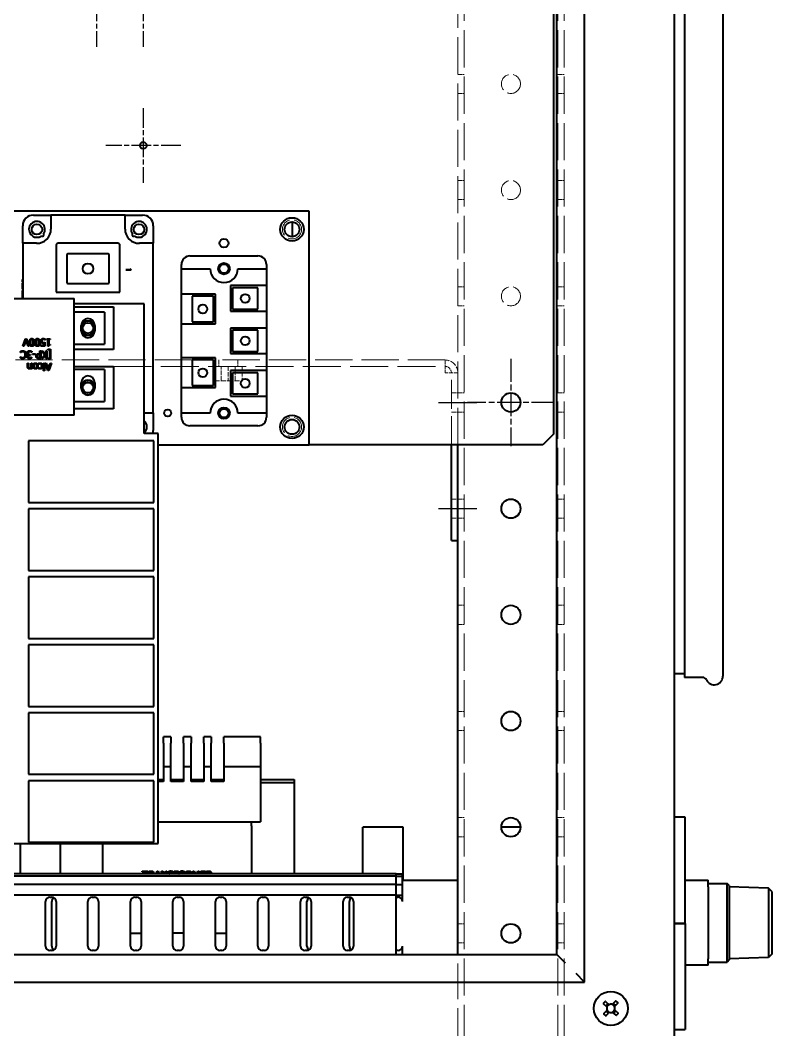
# Model space of a CAD drawing. Header units: millimetres. Extents: x 0 to 4752, y 0 to 3360.
# Drawn here: x 3798.2 to 4151.8, y 530.4 to 1005.8 of the extents above; entities that cross this region are included whole.
import ezdxf

# ---------------------------------------------------------------- set-up
doc = ezdxf.new("R2010")
doc.units = ezdxf.units.MM
doc.header["$LTSCALE"] = 8
doc.linetypes.add('CHAIN', pattern=[0.3543, 0.2362, -0.0295, 0.0591, -0.0295])
doc.linetypes.add('DASHED', pattern=[0.2067, 0.1654, -0.0413])
for name, color, linetype, lineweight in [('가려진 것(ISO)', 2, 'DASHED', 18), ('가시적인 것(ISO)', 3, 'Continuous', 40), ('중심 표식(ISO)', 1, 'Continuous', 25), ('중심선(ISO)', 1, 'Continuous', 25)]:
    doc.layers.add(name, color=color, linetype=linetype, lineweight=lineweight)

msp = doc.modelspace()

# ---------------------------------------------------------------- linework, layer by layer
at = {"layer": '가려진 것(ISO)', "ltscale": 13.215807}
for p, q in [((4007.09, 502.83), (4007.09, 1398.83)), ((4051.09, 502.83), (4051.09, 1398.83)), ((4054.09, 502.83), (4054.09, 1398.83))]:
    msp.add_line(p, q, dxfattribs=at)
at = {"layer": '가려진 것(ISO)', "ltscale": 13.194353}
msp.add_line((4004.09, 805.83), (4004.09, 1285.83), dxfattribs=at)
at = {"layer": '가려진 것(ISO)', "ltscale": 0.714161}
for p, q in [((4004.09, 980.33), (4007.09, 980.33)), ((4051.09, 980.33), (4054.09, 980.33)), ((4004.09, 971.33), (4007.09, 971.33)), ((4051.09, 971.33), (4054.09, 971.33)), ((4004.09, 930.33), (4007.09, 930.33)), ((4051.09, 930.33), (4054.09, 930.33)), ((4004.09, 921.33), (4007.09, 921.33)), ((4051.09, 921.33), (4054.09, 921.33)), ((4004.09, 880.33), (4007.09, 880.33)), ((4051.09, 880.33), (4054.09, 880.33)), ((4004.09, 871.33), (4007.09, 871.33)), ((4051.09, 871.33), (4054.09, 871.33)), ((3891.59, 842.83), (3891.59, 845.83)), ((3900.59, 842.83), (3900.59, 845.83)), ((3998.09, 842.83), (3998.09, 845.83)), ((4001.09, 830.33), (4004.09, 830.33)), ((4004.09, 830.33), (4007.09, 830.33)), ((4051.09, 830.33), (4054.09, 830.33)), ((4001.09, 821.33), (4004.09, 821.33)), ((4004.09, 821.33), (4007.09, 821.33)), ((4051.09, 821.33), (4054.09, 821.33)), ((4001.09, 780.33), (4004.09, 780.33)), ((4004.09, 780.33), (4007.09, 780.33)), ((4051.09, 780.33), (4054.09, 780.33)), ((4001.09, 771.33), (4004.09, 771.33)), ((4004.09, 771.33), (4007.09, 771.33)), ((4051.09, 771.33), (4054.09, 771.33)), ((4004.09, 730.33), (4007.09, 730.33)), ((4051.09, 730.33), (4054.09, 730.33)), ((4004.09, 721.33), (4007.09, 721.33)), ((4051.09, 721.33), (4054.09, 721.33)), ((4004.09, 680.33), (4007.09, 680.33)), ((4051.09, 680.33), (4054.09, 680.33)), ((4004.09, 671.33), (4007.09, 671.33)), ((4051.09, 671.33), (4054.09, 671.33)), ((4004.09, 630.33), (4007.09, 630.33)), ((4051.09, 630.33), (4054.09, 630.33)), ((4004.09, 621.33), (4007.09, 621.33)), ((4051.09, 621.33), (4054.09, 621.33)), ((4004.09, 580.33), (4007.09, 580.33)), ((4051.09, 580.33), (4054.09, 580.33)), ((4004.09, 571.33), (4007.09, 571.33)), ((4051.09, 571.33), (4054.09, 571.33))]:
    msp.add_line(p, q, dxfattribs=at)
at = {"layer": '가려진 것(ISO)', "ltscale": 13.228713}
msp.add_line((3879.09, 845.83), (3616.59, 845.83), dxfattribs=at)
at = {"layer": '가려진 것(ISO)', "ltscale": 13.477089}
msp.add_line((3842.09, 842.83), (3998.09, 842.83), dxfattribs=at)
at = {"layer": '가려진 것(ISO)', "ltscale": 13.183357}
msp.add_line((3998.09, 845.83), (3889.09, 845.83), dxfattribs=at)
at = {"layer": '가려진 것(ISO)', "ltscale": 1.618892}
for p, q in [((3889.59, 842.83), (3889.59, 836.03)), ((3892.76, 836.03), (3892.76, 842.83)), ((3896.09, 842.83), (3896.09, 836.03)), ((3899.41, 836.03), (3899.41, 842.83)), ((3902.59, 842.83), (3902.59, 836.03))]:
    msp.add_line(p, q, dxfattribs=at)
at = {"layer": '가려진 것(ISO)', "ltscale": 1.121859}
msp.add_line((3998.09, 839.83), (3998.09, 842.83), dxfattribs=at)
at = {"layer": '가려진 것(ISO)', "ltscale": 1.428422}
msp.add_line((4004.09, 839.83), (3998.09, 839.83), dxfattribs=at)
at = {"layer": '가려진 것(ISO)', "ltscale": 10.2806}
msp.add_line((4001.09, 805.83), (4001.09, 839.83), dxfattribs=at)
at = {"layer": '가려진 것(ISO)', "ltscale": 1.786875}
for p, q in [((3889.59, 836.03), (3896.09, 836.03)), ((3896.09, 836.03), (3902.59, 836.03))]:
    msp.add_line(p, q, dxfattribs=at)
at = {"layer": '가려진 것(ISO)', "ltscale": 12.709643}
msp.add_line((4004.09, 502.83), (4004.09, 565.88), dxfattribs=at)
at = {"layer": '가려진 것(ISO)', "ltscale": 6.731654}
for centre in [(4029.09, 975.83), (4029.09, 925.83), (3926.09, 907.33), (4029.09, 875.83), (3926.09, 814.33)]:
    msp.add_circle(centre, 4.5, dxfattribs=at)
at = {"layer": '가려진 것(ISO)', "ltscale": 2.243818}
msp.add_arc((3998.09, 839.83), 6, 0, 90, dxfattribs=at)
at = {"layer": '가려진 것(ISO)', "ltscale": 1.121859}
msp.add_arc((3998.09, 839.83), 3, 0, 90, dxfattribs=at)
at = {"layer": '가시적인 것(ISO)'}
for p, q in [((4106.09, 500.53), (4106.09, 1400.53)), ((4063.74, 552.88), (4063.74, 1358.18)), ((4110.79, 1354.68), (4110.79, 696.38)), ((4128.79, 1354.18), (4128.79, 696.88)), ((4050.74, 565.88), (4050.74, 1345.18)), ((4049.09, 1280.83), (4049.09, 810.83)), ((3934.09, 915.83), (3721.09, 915.83)), ((3804.39, 914.03), (3812.64, 914.03)), ((3812.64, 914.03), (3812.64, 907.51)), ((3847.54, 914.03), (3812.64, 914.03)), ((3847.54, 914.03), (3855.79, 914.03)), ((3847.54, 907.51), (3847.54, 914.03)), ((3934.09, 805.83), (3934.09, 915.83)), ((3799.39, 900.78), (3799.39, 909.03)), ((3860.79, 909.03), (3860.79, 900.78)), ((3926.09, 910.83), (3926.09, 903.83)), ((3805.91, 900.78), (3799.39, 900.78)), ((3799.39, 900.78), (3799.39, 874.83)), ((3815.09, 899.83), (3815.09, 877.83)), ((3844.09, 900.83), (3816.09, 900.83)), ((3845.09, 877.83), (3845.09, 899.83)), ((3860.79, 900.78), (3854.27, 900.78)), ((3860.79, 820.88), (3860.79, 900.78)), ((3820.09, 895.33), (3820.09, 882.33)), ((3839.59, 895.83), (3820.59, 895.83)), ((3840.09, 882.33), (3840.09, 895.33)), ((3878.09, 894.83), (3910.09, 894.83)), ((3874.09, 888.83), (3874.09, 890.83)), ((3914.09, 890.83), (3914.09, 888.83)), ((3850.4, 888.27), (3847.97, 888.27)), ((3847.97, 888.27), (3847.97, 888.22)), ((3847.97, 888.22), (3850.47, 888.22)), ((3849.93, 888.76), (3849.89, 888.73)), ((3849.89, 888.73), (3850.4, 888.27)), ((3850.47, 888.28), (3849.93, 888.76)), ((3850.47, 888.22), (3850.47, 888.28)), ((3874.09, 876.83), (3874.09, 888.83)), ((3874.09, 888.83), (3887.59, 888.83)), ((3900.59, 888.83), (3914.09, 888.83)), ((3914.09, 888.83), (3914.09, 880.83)), ((3799.39, 883.76), (3799.29, 883.76)), ((3799.29, 882.41), (3799.29, 883.76)), ((3799.39, 882.41), (3799.29, 882.41)), ((3799.39, 882.03), (3799.29, 882.03)), ((3799.39, 879.71), (3799.29, 879.71)), ((3820.59, 881.83), (3839.59, 881.83)), ((3897.09, 880.83), (3897.09, 868.83)), ((3914.09, 880.83), (3897.09, 880.83)), ((3898.09, 879.83), (3898.09, 869.83)), ((3910.09, 879.83), (3898.09, 879.83)), ((3910.09, 869.83), (3910.09, 879.83)), ((3914.09, 880.83), (3914.09, 868.83)), ((3779.59, 874.83), (3823.59, 874.83)), ((3799.39, 879.21), (3799.29, 879.21)), ((3799.29, 879.2), (3799.29, 879.21)), ((3799.39, 879.2), (3799.29, 879.2)), ((3799.39, 878.62), (3799.29, 878.62)), ((3799.29, 877.69), (3799.29, 878.62)), ((3799.39, 876.77), (3799.29, 876.77)), ((3799.39, 876.41), (3799.29, 876.41)), ((3799.39, 876.24), (3799.29, 876.24)), ((3799.39, 876.14), (3799.29, 876.14)), ((3799.29, 874.83), (3799.29, 876.14)), ((3815.09, 877.83), (3845.09, 877.83)), ((3823.59, 819.83), (3823.59, 874.83)), ((3890.09, 876.83), (3874.09, 876.83)), ((3874.09, 862.83), (3874.09, 876.83)), ((3889.09, 875.83), (3879.09, 875.83)), ((3879.09, 875.83), (3879.09, 863.83)), ((3889.09, 863.83), (3889.09, 875.83)), ((3890.09, 862.83), (3890.09, 876.83)), ((3856.59, 872.23), (3823.59, 872.23)), ((3823.59, 870.83), (3842.09, 870.83)), ((3842.09, 870.83), (3842.09, 850.83)), ((3856.59, 811.23), (3856.59, 872.23)), ((3837.84, 868.33), (3823.59, 868.33)), ((3837.84, 868.33), (3837.84, 853.33)), ((3897.09, 868.83), (3914.09, 868.83)), ((3898.09, 869.83), (3910.09, 869.83)), ((3914.09, 868.83), (3914.09, 860.83)), ((3826.89, 859.53), (3826.89, 862.13)), ((3833.29, 862.13), (3833.29, 859.53)), ((3874.09, 846.83), (3874.09, 862.83)), ((3874.09, 862.83), (3890.09, 862.83)), ((3879.09, 863.83), (3889.09, 863.83)), ((3897.09, 860.83), (3897.09, 848.83)), ((3914.09, 860.83), (3897.09, 860.83)), ((3914.09, 860.83), (3914.09, 848.83)), ((3799.5, 852.34), (3800.7, 855.84)), ((3800.7, 855.84), (3801.21, 855.84)), ((3801.21, 855.84), (3802.41, 852.34)), ((3810.66, 855.49), (3810.66, 855.84)), ((3810.66, 855.84), (3812.37, 855.84)), ((3812.37, 855.84), (3812.37, 855.49)), ((3898.09, 859.83), (3898.09, 849.83)), ((3910.09, 859.83), (3898.09, 859.83)), ((3910.09, 849.83), (3910.09, 859.83)), ((3799.97, 852.34), (3799.5, 852.34)), ((3800.94, 855.25), (3799.97, 852.34)), ((3801.91, 852.34), (3800.94, 855.25)), ((3802.41, 852.34), (3801.91, 852.34)), ((3807.91, 852.75), (3809.38, 852.75)), ((3807.91, 852.34), (3807.91, 852.75)), ((3809.83, 852.34), (3807.91, 852.34)), ((3809.38, 852.75), (3809.38, 853.69)), ((3809.83, 854.15), (3809.83, 852.34)), ((3809.98, 855.22), (3809.95, 855.22)), ((3809.98, 855.72), (3809.98, 855.22)), ((3811.28, 855.49), (3810.66, 855.49)), ((3811.28, 852.33), (3811.28, 855.49)), ((3811.64, 852.33), (3811.28, 852.33)), ((3811.28, 850.67), (3811.28, 851)), ((3811.28, 851), (3812.51, 851)), ((3811.73, 855.49), (3811.73, 853.14)), ((3812.37, 855.49), (3811.73, 855.49)), ((3811.73, 853.14), (3812.37, 853.14)), ((3812.37, 853.14), (3812.37, 852.82)), ((3812.51, 851), (3812.51, 846.42)), ((3823.59, 853.33), (3837.84, 853.33)), ((3798.38, 849.29), (3798.38, 849.84)), ((3798.42, 849.29), (3798.38, 849.29)), ((3798.38, 847.37), (3798.42, 847.37)), ((3798.38, 846.81), (3798.38, 847.37)), ((3802.18, 848.13), (3802.18, 848.17)), ((3802.68, 848.38), (3802.88, 848.38)), ((3802.88, 847.99), (3802.72, 847.99)), ((3802.88, 848.38), (3802.88, 847.99)), ((3803.47, 847.22), (3803.5, 847.22)), ((3803.5, 847.22), (3803.5, 846.72)), ((3803.6, 849.44), (3803.56, 849.44)), ((3803.6, 849.94), (3803.6, 849.44)), ((3804.03, 848.34), (3804.03, 848.76)), ((3804.03, 848.76), (3805.36, 848.76)), ((3805.36, 848.34), (3804.03, 848.34)), ((3805.36, 848.76), (3805.36, 848.34)), ((3807.87, 846.58), (3806.99, 846.58)), ((3807.01, 848.78), (3807.4, 848.78)), ((3807.02, 846.98), (3807.4, 846.98)), ((3807.4, 848.38), (3807.09, 848.38)), ((3807.4, 850.08), (3807.87, 850.08)), ((3807.4, 848.78), (3807.4, 850.08)), ((3807.4, 846.98), (3807.4, 848.38)), ((3807.87, 850.08), (3807.87, 846.58)), ((3809.68, 848.14), (3808.15, 850.08)), ((3808.15, 850.08), (3808.75, 850.08)), ((3808.23, 846.58), (3809.68, 848.14)), ((3808.8, 846.58), (3808.23, 846.58)), ((3808.75, 850.08), (3810.03, 848.45)), ((3810.23, 848.19), (3808.8, 846.58)), ((3810.03, 848.45), (3810.23, 848.68)), ((3810.23, 850.08), (3810.7, 850.08)), ((3810.23, 848.68), (3810.23, 850.08)), ((3810.23, 846.58), (3810.23, 848.19)), ((3810.7, 846.58), (3810.23, 846.58)), ((3810.7, 850.08), (3810.7, 846.58)), ((3812.1, 850.67), (3811.28, 850.67)), ((3811.28, 846.76), (3812.1, 846.76)), ((3811.28, 846.42), (3811.28, 846.76)), ((3812.51, 846.42), (3811.28, 846.42)), ((3812.1, 846.76), (3812.1, 850.67)), ((3842.09, 850.83), (3823.59, 850.83)), ((3890.09, 846.83), (3874.09, 846.83)), ((3874.09, 832.83), (3874.09, 846.83)), ((3890.09, 832.83), (3890.09, 846.83)), ((3897.09, 848.83), (3914.09, 848.83)), ((3898.09, 849.83), (3910.09, 849.83)), ((3914.09, 848.83), (3914.09, 840.83)), ((3801.69, 842.61), (3801.69, 844.32)), ((3801.69, 844.32), (3802.14, 844.32)), ((3802.14, 844.32), (3802.14, 842.82)), ((3803.31, 844.32), (3803.76, 844.32)), ((3803.31, 842.36), (3803.31, 844.32)), ((3803.31, 841.69), (3803.31, 841.98)), ((3803.76, 841.69), (3803.31, 841.69)), ((3803.76, 844.32), (3803.76, 841.69)), ((3806.77, 843.67), (3806.77, 844.17)), ((3806.8, 843.67), (3806.77, 843.67)), ((3806.77, 842.33), (3806.8, 842.33)), ((3806.77, 841.83), (3806.77, 842.33)), ((3809.24, 840.66), (3809.24, 844.32)), ((3809.24, 844.32), (3809.68, 844.32)), ((3809.68, 844.32), (3809.68, 840.66)), ((3809.99, 844.32), (3810.48, 844.32)), ((3811.17, 840.82), (3809.99, 844.32)), ((3810.48, 844.32), (3810.8, 843.34)), ((3810.8, 843.34), (3812.13, 843.34)), ((3812, 842.94), (3810.92, 842.94)), ((3810.92, 842.94), (3811.47, 841.29)), ((3811.47, 841.29), (3812, 842.94)), ((3812.92, 844.32), (3811.74, 840.82)), ((3812.13, 843.34), (3812.45, 844.32)), ((3812.45, 844.32), (3812.92, 844.32)), ((3823.59, 842.83), (3842.09, 842.83)), ((3842.09, 842.83), (3842.09, 822.83)), ((3889.09, 845.83), (3879.09, 845.83)), ((3879.09, 845.83), (3879.09, 833.83)), ((3889.09, 833.83), (3889.09, 845.83)), ((3809.68, 840.66), (3809.24, 840.66)), ((3811.74, 840.82), (3811.17, 840.82)), ((3837.84, 841.33), (3823.59, 841.33)), ((3837.84, 841.33), (3837.84, 826.33)), ((3897.09, 840.83), (3897.09, 828.83)), ((3914.09, 840.83), (3897.09, 840.83)), ((3910.09, 839.83), (3898.09, 839.83)), ((3898.09, 839.83), (3898.09, 829.83)), ((3910.09, 829.83), (3910.09, 839.83)), ((3914.09, 840.83), (3914.09, 828.83)), ((3826.89, 832.53), (3826.89, 835.13)), ((3833.29, 835.13), (3833.29, 832.53)), ((3874.09, 820.83), (3874.09, 832.83)), ((3874.09, 832.83), (3890.09, 832.83)), ((3879.09, 833.83), (3889.09, 833.83)), ((3897.09, 828.83), (3914.09, 828.83)), ((3898.09, 829.83), (3910.09, 829.83)), ((3914.09, 828.83), (3914.09, 820.83)), ((3823.59, 826.33), (3837.84, 826.33)), ((3842.09, 822.83), (3823.59, 822.83)), ((3823.59, 819.83), (3779.59, 819.83)), ((3856.59, 820.88), (3860.79, 820.88)), ((3860.79, 820.88), (3860.79, 812.63)), ((3887.59, 820.83), (3874.09, 820.83)), ((3874.09, 818.83), (3874.09, 820.83)), ((3914.09, 820.83), (3900.59, 820.83)), ((3914.09, 820.83), (3914.09, 818.83)), ((3910.09, 814.83), (3878.09, 814.83)), ((3863.09, 811.23), (3856.59, 811.23)), ((3863.09, 618.23), (3863.09, 811.23)), ((4049.09, 810.83), (4044.09, 805.83)), ((3802.09, 807.73), (3802.09, 778.73)), ((3861.09, 807.73), (3802.09, 807.73)), ((3861.09, 778.73), (3861.09, 807.73)), ((3863.09, 805.83), (3934.09, 805.83)), ((4044.09, 805.83), (3934.09, 805.83)), ((4001.09, 760.83), (4001.09, 805.83)), ((4004.09, 565.88), (4004.09, 805.83)), ((3802.09, 778.73), (3861.09, 778.73)), ((3802.09, 775.73), (3802.09, 746.73)), ((3861.09, 775.73), (3802.09, 775.73)), ((3861.09, 746.73), (3861.09, 775.73)), ((4001.09, 760.83), (4004.09, 760.83)), ((3802.09, 746.73), (3861.09, 746.73)), ((3802.09, 743.73), (3802.09, 714.73)), ((3861.09, 743.73), (3802.09, 743.73)), ((3861.09, 714.73), (3861.09, 743.73)), ((3802.09, 714.73), (3861.09, 714.73)), ((3802.09, 711.73), (3802.09, 682.73)), ((3861.09, 711.73), (3802.09, 711.73)), ((3861.09, 682.73), (3861.09, 711.73)), ((4106.09, 698.23), (4110.79, 698.23)), ((4119.33, 696.38), (4110.79, 696.38)), ((3802.09, 682.73), (3861.09, 682.73)), ((3802.09, 679.73), (3802.09, 650.73)), ((3861.09, 679.73), (3802.09, 679.73)), ((3861.09, 650.73), (3861.09, 679.73)), ((3869.09, 668.33), (3865.59, 668.33)), ((3865.59, 665.33), (3865.59, 668.33)), ((3869.09, 668.33), (3869.09, 665.33)), ((3878.59, 668.33), (3875.09, 668.33)), ((3875.09, 665.33), (3875.09, 668.33)), ((3878.59, 668.33), (3878.59, 665.33)), ((3888.09, 668.33), (3884.59, 668.33)), ((3884.59, 665.33), (3884.59, 668.33)), ((3888.09, 668.33), (3888.09, 665.33)), ((3911.34, 668.33), (3894.09, 668.33)), ((3894.09, 665.33), (3894.09, 668.33)), ((3911.34, 665.33), (3911.34, 668.33)), ((3865.59, 665.33), (3865.59, 654.33)), ((3869.09, 654.33), (3869.09, 665.33)), ((3875.09, 665.33), (3875.09, 654.33)), ((3878.59, 654.33), (3878.59, 665.33)), ((3884.59, 665.33), (3884.59, 654.33)), ((3888.09, 654.33), (3888.09, 665.33)), ((3894.09, 665.33), (3894.09, 654.33)), ((3911.34, 665.33), (3911.34, 654.33)), ((3869.09, 654.33), (3865.59, 654.33)), ((3865.59, 654.33), (3865.59, 647.33)), ((3869.09, 647.33), (3869.09, 654.33)), ((3878.59, 654.33), (3875.09, 654.33)), ((3875.09, 654.33), (3875.09, 647.33)), ((3878.59, 647.33), (3878.59, 654.33)), ((3888.09, 654.33), (3884.59, 654.33)), ((3884.59, 654.33), (3884.59, 647.33)), ((3888.09, 647.33), (3888.09, 654.33)), ((3911.34, 654.33), (3894.09, 654.33)), ((3894.09, 654.33), (3894.09, 647.33)), ((3911.34, 654.33), (3911.34, 628.33)), ((3802.09, 650.73), (3861.09, 650.73)), ((3802.09, 647.73), (3802.09, 618.73)), ((3861.09, 647.73), (3802.09, 647.73)), ((3861.09, 618.73), (3861.09, 647.73)), ((3863.09, 648.33), (3865.59, 648.33)), ((3865.59, 647.33), (3863.09, 647.33)), ((3869.09, 648.33), (3875.09, 648.33)), ((3875.09, 647.33), (3869.09, 647.33)), ((3878.59, 648.33), (3884.59, 648.33)), ((3884.59, 647.33), (3878.59, 647.33)), ((3888.09, 648.33), (3894.09, 648.33)), ((3894.09, 647.33), (3888.09, 647.33)), ((3911.34, 648.33), (3927.09, 648.33)), ((3927.09, 646.73), (3911.34, 646.73)), ((3927.09, 648.33), (3927.09, 646.73)), ((3927.09, 646.73), (3927.09, 603.83)), ((3863.09, 628.33), (3911.34, 628.33)), ((3906.95, 628.33), (3906.95, 627.52)), ((4111.09, 630.53), (4106.09, 630.53)), ((4111.09, 580.53), (4111.09, 630.53)), ((3907.04, 626.43), (3907.04, 603.83)), ((3978.34, 625.83), (3959.34, 625.83)), ((3959.34, 603.83), (3959.34, 625.83)), ((3978.34, 600.83), (3978.34, 625.83)), ((4033.59, 625.83), (4024.59, 625.83)), ((3610.09, 618.23), (3863.09, 618.23)), ((3798.34, 603.83), (3798.34, 618.23)), ((3802.09, 618.73), (3861.09, 618.73)), ((3817.09, 603.83), (3817.09, 618.23)), ((3837.14, 603.83), (3837.14, 618.23)), ((3975.09, 603.83), (3630.09, 603.83)), ((3855.64, 605.17), (3858.46, 605.17)), ((3855.64, 604.76), (3855.64, 605.17)), ((3856.82, 604.76), (3855.64, 604.76)), ((3856.82, 603.83), (3856.82, 604.76)), ((3857.28, 604.76), (3857.28, 603.83)), ((3858.46, 604.76), (3857.28, 604.76)), ((3858.46, 605.17), (3858.46, 604.76)), ((3858.81, 605.17), (3859.71, 605.17)), ((3858.81, 603.83), (3858.81, 605.17)), ((3859.74, 604.77), (3859.28, 604.77)), ((3859.28, 604.77), (3859.28, 603.83)), ((3862.15, 603.83), (3862.6, 605.17)), ((3862.88, 604.69), (3862.59, 603.83)), ((3862.6, 605.17), (3863.17, 605.17)), ((3863.16, 603.83), (3862.88, 604.69)), ((3863.17, 605.17), (3863.63, 603.83)), ((3864.69, 605.17), (3865.35, 605.17)), ((3864.69, 603.83), (3864.69, 605.17)), ((3865.12, 604.69), (3865.12, 603.83)), ((3865.56, 603.83), (3865.12, 604.69)), ((3865.35, 605.17), (3866.03, 603.83)), ((3866.76, 605.17), (3867.19, 605.17)), ((3866.76, 603.83), (3866.76, 605.17)), ((3867.19, 605.17), (3867.19, 603.83)), ((3869.97, 604.45), (3869.94, 604.45)), ((3869.97, 605.01), (3869.97, 604.45)), ((3870.58, 605.17), (3872.67, 605.17)), ((3870.58, 603.83), (3870.58, 605.17)), ((3871.05, 604.76), (3871.05, 603.83)), ((3872.67, 604.76), (3871.05, 604.76)), ((3872.67, 605.17), (3872.67, 604.76)), ((3876.5, 605.17), (3877.4, 605.17)), ((3876.5, 603.83), (3876.5, 605.17)), ((3877.42, 604.77), (3876.96, 604.77)), ((3876.96, 604.77), (3876.96, 603.83)), ((3879.48, 605.17), (3880.12, 605.17)), ((3879.48, 603.83), (3879.48, 605.17)), ((3879.92, 604.69), (3879.92, 603.83)), ((3880.29, 603.83), (3879.92, 604.69)), ((3880.12, 605.17), (3880.72, 603.83)), ((3881.26, 603.83), (3881.84, 605.17)), ((3882.02, 604.69), (3881.64, 603.83)), ((3881.84, 605.17), (3882.48, 605.17)), ((3882.02, 603.83), (3882.02, 604.69)), ((3882.48, 605.17), (3882.48, 603.83)), ((3883.19, 605.17), (3885.38, 605.17)), ((3883.19, 603.83), (3883.19, 605.17)), ((3883.66, 604.76), (3883.66, 603.83)), ((3885.38, 604.76), (3883.66, 604.76)), ((3885.38, 605.17), (3885.38, 604.76)), ((3885.89, 605.17), (3886.8, 605.17)), ((3885.89, 603.83), (3885.89, 605.17)), ((3886.82, 604.77), (3886.36, 604.77)), ((3886.36, 604.77), (3886.36, 603.83)), ((3975.09, 602.83), (3975.09, 603.83)), ((3975.09, 603.83), (3978.09, 603.83)), ((3978.09, 602.83), (3978.09, 603.83)), ((3975.09, 602.83), (3630.09, 602.83)), ((3975.09, 598.83), (3975.09, 602.83)), ((3975.09, 602.83), (3978.09, 602.83)), ((3978.09, 598.83), (3978.09, 602.83)), ((3978.09, 600.83), (4004.09, 600.83)), ((4111.09, 600.83), (4121.84, 600.83)), ((4121.84, 597.83), (4121.84, 600.83)), ((4121.84, 599.33), (4130.84, 599.33)), ((4130.84, 562.33), (4130.84, 599.33)), ((4131.84, 598.33), (4130.84, 599.33)), ((3975.09, 598.83), (3630.09, 598.83)), ((3975.09, 593.83), (3975.09, 598.83)), ((3975.09, 598.83), (3978.09, 598.83)), ((3978.09, 593.83), (3978.09, 598.83)), ((4121.84, 597.83), (4121.84, 563.83)), ((4131.84, 598.33), (4131.84, 563.33)), ((4150.29, 597.18), (4131.84, 597.73)), ((4150.29, 597.18), (4150.29, 564.48)), ((4151.84, 595.63), (4150.29, 597.18)), ((4151.84, 595.63), (4151.84, 566.03)), ((3975.09, 593.83), (3630.09, 593.83)), ((3810.09, 569.83), (3810.09, 590.83)), ((3812.09, 592.83), (3813.09, 592.83)), ((3813.09, 569.83), (3813.09, 590.83)), ((3815.09, 590.83), (3815.09, 569.83)), ((3830.09, 569.83), (3830.09, 590.83)), ((3832.09, 592.83), (3833.09, 592.83)), ((3835.09, 590.83), (3835.09, 569.83)), ((3850.09, 569.83), (3850.09, 590.83)), ((3852.09, 592.83), (3853.09, 592.83)), ((3855.09, 590.83), (3855.09, 569.83)), ((3870.09, 569.83), (3870.09, 590.83)), ((3872.09, 592.83), (3873.09, 592.83)), ((3875.09, 590.83), (3875.09, 569.83)), ((3890.09, 569.83), (3890.09, 590.83)), ((3892.09, 592.83), (3893.09, 592.83)), ((3895.09, 590.83), (3895.09, 569.83)), ((3910.09, 569.83), (3910.09, 590.83)), ((3912.09, 592.83), (3913.09, 592.83)), ((3915.09, 590.83), (3915.09, 569.83)), ((3930.09, 569.83), (3930.09, 590.83)), ((3932.09, 592.83), (3933.09, 592.83)), ((3933.09, 569.83), (3933.09, 590.83)), ((3935.09, 590.83), (3935.09, 569.83)), ((3950.09, 569.83), (3950.09, 590.83)), ((3952.09, 592.83), (3953.09, 592.83)), ((3953.09, 569.83), (3953.09, 590.83)), ((3955.09, 590.83), (3955.09, 569.83)), ((3975.09, 565.88), (3975.09, 593.83)), ((3975.09, 593.83), (3978.09, 593.83)), ((3975.09, 592.83), (3976.09, 592.83)), ((3978.09, 590.83), (3978.09, 593.83)), ((4111.09, 580.53), (4106.09, 580.53)), ((4106.09, 580.53), (4111.09, 580.53)), ((4111.09, 580.53), (4111.09, 530.53)), ((3850.09, 575.98), (3855.09, 575.98)), ((3875.09, 575.98), (3870.09, 575.98)), ((3890.09, 575.98), (3895.09, 575.98)), ((3511.44, 565.88), (4050.74, 565.88)), ((3813.09, 567.83), (3812.09, 567.83)), ((3833.09, 567.83), (3832.09, 567.83)), ((3853.09, 567.83), (3852.09, 567.83)), ((3873.09, 567.83), (3872.09, 567.83)), ((3893.09, 567.83), (3892.09, 567.83)), ((3913.09, 567.83), (3912.09, 567.83)), ((3933.09, 567.83), (3932.09, 567.83)), ((3953.09, 567.83), (3952.09, 567.83)), ((3976.09, 567.83), (3975.09, 567.83)), ((3978.09, 565.88), (3978.09, 569.83)), ((4054.74, 561.88), (4050.74, 565.88)), ((4151.84, 566.03), (4150.29, 564.48)), ((4121.84, 560.83), (4121.84, 563.83)), ((4121.84, 562.33), (4130.84, 562.33)), ((4131.84, 563.33), (4130.84, 562.33)), ((4150.29, 564.48), (4131.84, 563.93)), ((4063.74, 552.88), (4059.74, 556.88)), ((4121.84, 560.83), (4111.09, 560.83)), ((3498.44, 552.88), (4063.74, 552.88)), ((4072.65, 542.93), (4073.42, 543.77)), ((4074.29, 541.23), (4072.66, 542.73)), ((4073.62, 543.77), (4075.25, 542.27)), ((4073.79, 541.71), (4074.73, 542.73)), ((4076.78, 542.33), (4078.29, 543.96)), ((4077.27, 542.83), (4078.29, 541.89)), ((4079.33, 542.99), (4077.83, 541.37)), ((4078.49, 543.97), (4079.32, 543.2)), ((4072.85, 538.07), (4074.35, 539.7)), ((4073.69, 537.1), (4072.85, 537.87)), ((4074.91, 538.23), (4073.89, 539.17)), ((4075.39, 538.73), (4073.89, 537.11)), ((4078.55, 537.29), (4076.92, 538.79)), ((4078.39, 539.35), (4077.44, 538.33)), ((4077.89, 539.84), (4079.51, 538.33)), ((4079.52, 538.13), (4078.75, 537.3)), ((4106.09, 530.53), (4111.09, 530.53))]:
    msp.add_line(p, q, dxfattribs=at)
for centre, radius in [((3856.09, 946.83), 1.62), ((3926.09, 907.33), 5.5), ((3806.09, 907.33), 2.46), ((3854.09, 907.33), 2.46), ((3926.09, 907.33), 3.5), ((3894.09, 900.83), 2.07), ((3830.09, 888.83), 2.46), ((3894.09, 888.83), 2.7), ((3894.09, 888.83), 2.07), ((3904.09, 874.83), 2.07), ((3884.09, 869.83), 2.07), ((3830.09, 860.83), 2.46), ((3904.09, 854.83), 2.07), ((3884.09, 839.83), 2.07), ((3904.09, 834.83), 2.07), ((3830.09, 832.83), 2.46), ((4029.09, 825.83), 4.5), ((3867.59, 820.83), 1.62), ((3894.09, 820.83), 2.7), ((3894.09, 820.83), 2.07), ((3926.09, 814.33), 5.5), ((3926.09, 814.33), 3.5), ((4029.09, 775.83), 4.5), ((4029.09, 725.83), 4.5), ((4029.09, 675.83), 4.5), ((4029.09, 625.83), 4.5), ((4029.09, 575.83), 4.5), ((4076.09, 540.53), 8)]:
    msp.add_circle(centre, radius, dxfattribs=at)
for centre, radius, start, end in [((3804.39, 909.03), 5, 90, 180), ((3855.79, 909.03), 5, 0, 90), ((3806.09, 907.33), 3.75, 323.3287, 306.6713), ((3854.09, 907.33), 3.75, 233.3287, 216.6713), ((3806.09, 907.33), 6.55, 268.4273, 1.5727), ((3808.74, 904.68), 0.545, 220.8357, 49.1643), ((3854.09, 907.33), 6.55, 178.4273, 271.5727), ((3851.44, 904.68), 0.545, 130.8357, 319.1643), ((3816.09, 899.83), 1, 90, 180), ((3844.09, 899.83), 1, 0, 90), ((3820.59, 895.33), 0.5, 90, 180), ((3839.59, 895.33), 0.5, 0, 90), ((3878.09, 890.83), 4, 90, 180), ((3910.09, 890.83), 4, 0, 90), ((3894.09, 888.83), 6.5, 180, 0), ((3820.59, 882.33), 0.5, 180, 270), ((3839.59, 882.33), 0.5, 270, 0), ((3830.09, 862.13), 3.2, 0, 180), ((3830.09, 860.83), 3.5, 23.991, 156.009), ((3830.09, 860.83), 3.25, 10.0633, 169.9367), ((3830.09, 860.83), 3.25, 190.0633, 349.9367), ((3830.09, 859.53), 3.2, 180, 0), ((3830.09, 860.83), 3.5, 203.991, 336.009), ((3830.09, 835.13), 3.2, 0, 180), ((3830.09, 832.83), 3.5, 23.8955, 156.1045), ((3830.09, 832.83), 3.25, 10.0633, 169.9367), ((3830.09, 832.53), 3.2, 180, 0), ((3830.09, 832.83), 3.25, 192.2125, 347.7875), ((3894.09, 820.83), 6.5, 0, 180), ((3878.09, 818.83), 4, 180, 270), ((3910.09, 818.83), 4, 270, 0), ((3854.09, 814.33), 3.75, 311.8103, 48.1897), ((3855.79, 812.63), 5, 343.7398, 0), ((4119.33, 694.38), 2, 24.6243, 90), ((4124.79, 696.88), 4, 204.6243, 0), ((3900.04, 626.43), 7, 0, 8.9523), ((3812.09, 590.83), 2, 90, 180), ((3813.09, 590.83), 2, 0, 90), ((3815.09, 590.83), 2, 120, 180), ((3832.09, 590.83), 2, 90, 180), ((3833.09, 590.83), 2, 0, 90), ((3852.09, 590.83), 2, 90, 180), ((3853.09, 590.83), 2, 0, 90), ((3872.09, 590.83), 2, 90, 180), ((3873.09, 590.83), 2, 0, 90), ((3892.09, 590.83), 2, 90, 180), ((3893.09, 590.83), 2, 0, 90), ((3912.09, 590.83), 2, 90, 180), ((3913.09, 590.83), 2, 0, 90), ((3932.09, 590.83), 2, 90, 180), ((3933.09, 590.83), 2, 0, 90), ((3935.09, 590.83), 2, 120, 180), ((3952.09, 590.83), 2, 90, 180), ((3953.09, 590.83), 2, 0, 90), ((3955.09, 590.83), 2, 120, 180), ((3976.09, 590.83), 2, 0, 90), ((3812.09, 569.83), 2, 180, 270), ((3813.09, 569.83), 2, 270, 0), ((3815.09, 569.83), 2, 180, 240), ((3832.09, 569.83), 2, 180, 270), ((3833.09, 569.83), 2, 270, 0), ((3852.09, 569.83), 2, 180, 270), ((3853.09, 569.83), 2, 270, 0), ((3872.09, 569.83), 2, 180, 270), ((3873.09, 569.83), 2, 270, 0), ((3892.09, 569.83), 2, 180, 270), ((3893.09, 569.83), 2, 270, 0), ((3912.09, 569.83), 2, 180, 270), ((3913.09, 569.83), 2, 270, 0), ((3932.09, 569.83), 2, 180, 270), ((3933.09, 569.83), 2, 270, 0), ((3935.09, 569.83), 2, 180, 240), ((3952.09, 569.83), 2, 180, 270), ((3953.09, 569.83), 2, 270, 0), ((3955.09, 569.83), 2, 180, 240), ((3976.09, 569.83), 2, 270, 0), ((4072.76, 542.83), 0.142, 137.2724, 227.2724), ((4073.53, 543.67), 0.142, 47.2724, 137.2724), ((4076.09, 540.53), 1.93, 115.6877, 158.857), ((4074.74, 542.72), 0.0142, 47.2724, 137.2724), ((4076.09, 540.53), 1.93, 68.857, 115.6877), ((4076.09, 540.53), 1.93, 25.6877, 68.857), ((4077.26, 542.82), 0.0142, 47.2724, 137.2724), ((4078.39, 543.86), 0.142, 47.2724, 137.2724), ((4079.22, 543.09), 0.142, 317.2724, 47.2724), ((4072.95, 537.97), 0.142, 137.2724, 227.2724), ((4073.8, 541.7), 0.0142, 137.2724, 227.2724), ((4073.9, 539.19), 0.0142, 137.2724, 227.2724), ((4076.09, 540.53), 1.93, 158.857, 205.6877), ((4076.09, 540.53), 1.93, 205.6877, 248.857), ((4074.92, 538.24), 0.0142, 227.2724, 317.2724), ((4076.09, 540.53), 1.93, 248.857, 295.6877), ((4076.09, 540.53), 1.93, 295.6877, 338.857), ((4077.43, 538.34), 0.0142, 227.2724, 317.2724), ((4076.09, 540.53), 1.93, 338.857, 25.6877), ((4078.28, 541.88), 0.0142, 317.2724, 47.2724), ((4078.38, 539.36), 0.0142, 317.2724, 47.2724), ((4078.65, 537.4), 0.142, 227.2724, 317.2724), ((4079.42, 538.23), 0.142, 317.2724, 47.2724), ((4073.79, 537.2), 0.142, 227.2724, 317.2724)]:
    msp.add_arc(centre, radius, start, end, dxfattribs=at)
for points in [[(3799.29, 881.57), (3799.29, 881.79), (3799.29, 881.93), (3799.29, 882.03)], [(3799.29, 880.36), (3799.29, 880.73), (3799.29, 881.36), (3799.29, 881.57)], [(3799.29, 879.71), (3799.29, 879.86), (3799.29, 880.18), (3799.29, 880.36)], [(3799.29, 879.21), (3799.29, 879.3), (3799.29, 879.59), (3799.29, 879.71)], [(3799.29, 876.77), (3799.29, 876.94), (3799.29, 877.31), (3799.29, 877.69)], [(3799.29, 876.41), (3799.29, 876.48), (3799.29, 876.58), (3799.29, 876.77)], [(3799.29, 876.24), (3799.29, 876.31), (3799.29, 876.41)], [(3802.59, 854.09), (3802.59, 855.03), (3803.13, 855.92), (3803.7, 855.92)], [(3803.7, 855.92), (3804.28, 855.92), (3804.82, 855.02), (3804.82, 854.1)], [(3805.21, 854.09), (3805.21, 855.03), (3805.76, 855.92), (3806.33, 855.92)], [(3806.33, 855.92), (3806.91, 855.92), (3807.45, 855.02), (3807.45, 854.1)], [(3808.2, 855.57), (3808.35, 855.73), (3808.79, 855.92), (3809.06, 855.92)], [(3809.06, 855.92), (3809.31, 855.92), (3809.8, 855.81), (3809.98, 855.72)], [(3803.7, 852.27), (3803.13, 852.27), (3802.59, 853.18), (3802.59, 854.09)], [(3803.19, 855.16), (3803.12, 854.99), (3803.06, 854.45), (3803.06, 854.09)], [(3803.06, 854.09), (3803.06, 853.73), (3803.12, 853.2), (3803.19, 853.02)], [(3803.7, 855.53), (3803.51, 855.53), (3803.26, 855.34), (3803.19, 855.16)], [(3803.19, 853.02), (3803.26, 852.85), (3803.51, 852.66), (3803.7, 852.66)], [(3804.23, 855.15), (3804.16, 855.33), (3803.91, 855.53), (3803.7, 855.53)], [(3804.82, 854.1), (3804.82, 853.15), (3804.28, 852.27), (3803.7, 852.27)], [(3803.7, 852.66), (3803.9, 852.66), (3804.15, 852.85), (3804.22, 853.03)], [(3804.22, 853.03), (3804.3, 853.21), (3804.35, 853.75), (3804.35, 854.1)], [(3804.35, 854.1), (3804.35, 854.46), (3804.3, 854.96), (3804.23, 855.15)], [(3806.33, 852.27), (3805.75, 852.27), (3805.21, 853.18), (3805.21, 854.09)], [(3805.81, 855.16), (3805.74, 854.99), (3805.69, 854.45), (3805.69, 854.09)], [(3805.69, 854.09), (3805.69, 853.73), (3805.74, 853.2), (3805.82, 853.02)], [(3806.33, 855.53), (3806.14, 855.53), (3805.88, 855.34), (3805.81, 855.16)], [(3805.82, 853.02), (3805.89, 852.85), (3806.13, 852.66), (3806.33, 852.66)], [(3806.85, 855.15), (3806.79, 855.33), (3806.53, 855.53), (3806.33, 855.53)], [(3807.45, 854.1), (3807.45, 853.15), (3806.9, 852.27), (3806.33, 852.27)], [(3806.33, 852.66), (3806.52, 852.66), (3806.78, 852.85), (3806.85, 853.03)], [(3806.97, 854.1), (3806.97, 854.46), (3806.93, 854.96), (3806.85, 855.15)], [(3806.85, 853.03), (3806.92, 853.21), (3806.97, 853.75), (3806.97, 854.1)], [(3807.89, 854.73), (3807.89, 854.98), (3808.06, 855.42), (3808.2, 855.57)], [(3808.26, 853.89), (3808.08, 854.02), (3807.89, 854.41), (3807.89, 854.73)], [(3809.07, 853.67), (3808.8, 853.67), (3808.43, 853.76), (3808.26, 853.89)], [(3808.55, 855.3), (3808.46, 855.19), (3808.37, 854.92), (3808.37, 854.73)], [(3808.37, 854.73), (3808.37, 854.54), (3808.47, 854.3), (3808.57, 854.22)], [(3809.05, 855.51), (3808.91, 855.51), (3808.65, 855.41), (3808.55, 855.3)], [(3808.57, 854.22), (3808.67, 854.14), (3808.96, 854.06), (3809.14, 854.06)], [(3809.57, 855.41), (3809.43, 855.46), (3809.2, 855.51), (3809.05, 855.51)], [(3809.38, 853.69), (3809.3, 853.68), (3809.13, 853.67), (3809.07, 853.67)], [(3809.14, 854.06), (3809.34, 854.06), (3809.72, 854.12), (3809.83, 854.15)], [(3809.95, 855.22), (3809.89, 855.26), (3809.69, 855.36), (3809.57, 855.41)], [(3812.37, 852.82), (3812.01, 852.82), (3811.67, 852.62), (3811.64, 852.33)], [(3798.38, 849.84), (3798.5, 849.9), (3798.71, 850), (3798.85, 850.04)], [(3798.85, 846.61), (3798.74, 846.65), (3798.5, 846.75), (3798.38, 846.81)], [(3798.79, 849.57), (3798.66, 849.49), (3798.47, 849.34), (3798.42, 849.29)], [(3798.42, 847.37), (3798.48, 847.32), (3798.68, 847.16), (3798.82, 847.08)], [(3799.47, 849.74), (3799.27, 849.74), (3798.92, 849.64), (3798.79, 849.57)], [(3798.82, 847.08), (3798.95, 847.01), (3799.26, 846.92), (3799.47, 846.92)], [(3798.85, 850.04), (3799, 850.09), (3799.26, 850.14), (3799.47, 850.14)], [(3799.47, 846.52), (3799.29, 846.52), (3798.98, 846.57), (3798.85, 846.61)], [(3799.47, 850.14), (3799.81, 850.14), (3800.39, 849.91), (3800.6, 849.68)], [(3800.23, 849.39), (3800.08, 849.56), (3799.69, 849.74), (3799.47, 849.74)], [(3799.47, 846.92), (3799.69, 846.92), (3800.09, 847.1), (3800.24, 847.28)], [(3800.6, 847), (3800.39, 846.77), (3799.82, 846.52), (3799.47, 846.52)], [(3800.55, 848.33), (3800.55, 848.69), (3800.38, 849.21), (3800.23, 849.39)], [(3800.24, 847.28), (3800.39, 847.45), (3800.55, 848), (3800.55, 848.33)], [(3800.6, 849.68), (3800.81, 849.46), (3801.04, 848.78), (3801.04, 848.33)], [(3801.04, 848.33), (3801.04, 847.89), (3800.82, 847.24), (3800.6, 847)], [(3801.47, 849.04), (3801.47, 849.28), (3801.63, 849.68), (3801.78, 849.83)], [(3801.71, 848.4), (3801.6, 848.5), (3801.47, 848.81), (3801.47, 849.04)], [(3801.54, 847.35), (3801.54, 847.64), (3801.92, 848.08), (3802.18, 848.13)], [(3801.85, 846.71), (3801.69, 846.82), (3801.54, 847.14), (3801.54, 847.35)], [(3802.18, 848.17), (3802.07, 848.19), (3801.82, 848.29), (3801.71, 848.4)], [(3801.78, 849.83), (3801.93, 849.99), (3802.36, 850.15), (3802.64, 850.15)], [(3802.59, 846.51), (3802.35, 846.51), (3801.99, 846.6), (3801.85, 846.71)], [(3802.14, 849.55), (3802.04, 849.45), (3801.94, 849.2), (3801.94, 849.01)], [(3801.94, 849.01), (3801.94, 848.82), (3802.05, 848.57), (3802.15, 848.5)], [(3802.72, 847.99), (3802.41, 847.99), (3802.01, 847.69), (3802.01, 847.4)], [(3802.01, 847.4), (3802.01, 847.27), (3802.11, 847.08), (3802.2, 847.02)], [(3802.67, 849.75), (3802.52, 849.75), (3802.23, 849.66), (3802.14, 849.55)], [(3802.15, 848.5), (3802.25, 848.43), (3802.52, 848.38), (3802.68, 848.38)], [(3802.2, 847.02), (3802.28, 846.96), (3802.5, 846.91), (3802.62, 846.91)], [(3803.5, 846.72), (3803.35, 846.64), (3802.82, 846.51), (3802.59, 846.51)], [(3802.62, 846.91), (3802.75, 846.91), (3803, 846.97), (3803.12, 847.02)], [(3802.64, 850.15), (3802.9, 850.15), (3803.42, 850.03), (3803.6, 849.94)], [(3803.56, 849.44), (3803.41, 849.55), (3802.91, 849.75), (3802.67, 849.75)], [(3803.12, 847.02), (3803.24, 847.07), (3803.4, 847.17), (3803.47, 847.22)], [(3805.66, 847.64), (3805.66, 847.86), (3805.82, 848.27), (3805.96, 848.41)], [(3806.07, 846.8), (3805.88, 846.93), (3805.66, 847.34), (3805.66, 847.64)], [(3805.96, 848.41), (3806.14, 848.59), (3806.64, 848.78), (3807.01, 848.78)], [(3806.99, 846.58), (3806.68, 846.58), (3806.24, 846.68), (3806.07, 846.8)], [(3806.34, 848.17), (3806.24, 848.06), (3806.14, 847.82), (3806.14, 847.65)], [(3806.14, 847.65), (3806.14, 847.47), (3806.27, 847.2), (3806.39, 847.12)], [(3807.09, 848.38), (3806.8, 848.38), (3806.45, 848.29), (3806.34, 848.17)], [(3806.39, 847.12), (3806.51, 847.04), (3806.8, 846.98), (3807.02, 846.98)], [(3802.52, 841.62), (3802.13, 841.62), (3801.69, 842.13), (3801.69, 842.61)], [(3802.14, 842.82), (3802.14, 842.64), (3802.17, 842.33), (3802.22, 842.23)], [(3802.22, 842.23), (3802.28, 842.13), (3802.47, 842.04), (3802.63, 842.04)], [(3803.31, 841.98), (3803.12, 841.81), (3802.73, 841.62), (3802.52, 841.62)], [(3802.63, 842.04), (3802.8, 842.04), (3803.15, 842.21), (3803.31, 842.36)], [(3804.21, 843), (3804.21, 843.67), (3804.85, 844.39), (3805.38, 844.39)], [(3805.38, 841.62), (3804.85, 841.62), (3804.21, 842.34), (3804.21, 843)], [(3805.38, 844.01), (3805.04, 844.01), (3804.67, 843.51), (3804.67, 843)], [(3804.67, 843), (3804.67, 842.49), (3805.04, 842), (3805.38, 842)], [(3805.38, 844.39), (3805.93, 844.39), (3806.56, 843.65), (3806.56, 843)], [(3806.1, 843), (3806.1, 843.5), (3805.73, 844.01), (3805.38, 844.01)], [(3805.38, 842), (3805.73, 842), (3806.1, 842.49), (3806.1, 843)], [(3806.56, 843), (3806.56, 842.35), (3805.91, 841.62), (3805.38, 841.62)], [(3806.77, 844.17), (3806.84, 844.2), (3807.04, 844.29), (3807.11, 844.31)], [(3807.55, 841.63), (3807.33, 841.63), (3806.93, 841.75), (3806.77, 841.83)], [(3807.55, 843.99), (3807.34, 843.99), (3806.95, 843.81), (3806.8, 843.67)], [(3806.8, 842.33), (3806.85, 842.29), (3806.99, 842.19), (3807.1, 842.13)], [(3807.1, 842.13), (3807.19, 842.09), (3807.44, 842.02), (3807.55, 842.02)], [(3807.11, 844.31), (3807.23, 844.34), (3807.41, 844.38), (3807.55, 844.38)], [(3807.55, 844.38), (3807.82, 844.38), (3808.27, 844.21), (3808.43, 844.04)], [(3808.31, 843.01), (3808.31, 843.47), (3807.91, 843.99), (3807.55, 843.99)], [(3807.55, 842.02), (3807.9, 842.02), (3808.31, 842.54), (3808.31, 843.01)], [(3808.43, 841.99), (3808.27, 841.82), (3807.81, 841.63), (3807.55, 841.63)], [(3808.43, 844.04), (3808.59, 843.87), (3808.77, 843.36), (3808.77, 843.01)], [(3808.77, 843.01), (3808.77, 842.66), (3808.59, 842.16), (3808.43, 841.99)], [(3859.71, 605.17), (3860.01, 605.17), (3860.42, 605.11), (3860.6, 604.99)], [(3860.3, 604.65), (3860.2, 604.71), (3859.93, 604.77), (3859.74, 604.77)], [(3860.52, 604.18), (3860.52, 604.34), (3860.41, 604.57), (3860.3, 604.65)], [(3860.6, 604.99), (3860.79, 604.87), (3861, 604.5), (3861, 604.22)], [(3861, 604.22), (3861, 604.01), (3860.94, 603.83)], [(3867.75, 604.23), (3867.75, 604.66), (3868.42, 605.23), (3868.93, 605.23)], [(3868.96, 604.83), (3868.64, 604.83), (3868.24, 604.53), (3868.24, 604.28)], [(3868.93, 605.23), (3869.22, 605.23), (3869.75, 605.12), (3869.97, 605.01)], [(3869.94, 604.45), (3869.77, 604.6), (3869.25, 604.83), (3868.96, 604.83)], [(3873.31, 604.77), (3873.52, 605), (3874.09, 605.24), (3874.44, 605.24)], [(3874.44, 604.84), (3874.19, 604.84), (3873.81, 604.67), (3873.66, 604.48)], [(3874.44, 605.24), (3874.79, 605.24), (3875.37, 605), (3875.57, 604.77)], [(3875.21, 604.48), (3875.08, 604.66), (3874.68, 604.84), (3874.44, 604.84)], [(3877.4, 605.17), (3877.7, 605.17), (3878.1, 605.11), (3878.29, 604.99)], [(3877.98, 604.65), (3877.88, 604.71), (3877.62, 604.77), (3877.42, 604.77)], [(3878.2, 604.18), (3878.2, 604.34), (3878.09, 604.57), (3877.98, 604.65)], [(3878.29, 604.99), (3878.47, 604.87), (3878.69, 604.5), (3878.69, 604.22)], [(3878.69, 604.22), (3878.69, 604.01), (3878.63, 603.83)], [(3886.8, 605.17), (3887.1, 605.17), (3887.5, 605.11), (3887.69, 604.99)], [(3887.38, 604.65), (3887.28, 604.71), (3887.01, 604.77), (3886.82, 604.77)], [(3887.6, 604.18), (3887.6, 604.34), (3887.49, 604.57), (3887.38, 604.65)], [(3887.69, 604.99), (3887.87, 604.87), (3888.08, 604.5), (3888.08, 604.22)], [(3888.08, 604.22), (3888.08, 604.01), (3888.02, 603.83)]]:
    msp.add_open_spline(points, degree=2, dxfattribs=at)
for points, knots in [([(3860.46, 603.83), (3860.46, 603.85), (3860.52, 604), (3860.52, 604.18)], [0.871057, 0.871057, 0.871057, 1, 2, 2, 2]), ([(3867.83, 603.83), (3867.82, 603.85), (3867.75, 604.03), (3867.75, 604.23)], [0.869225, 0.869225, 0.869225, 1, 2, 2, 2]), ([(3868.24, 604.28), (3868.24, 604.06), (3868.4, 603.87), (3868.47, 603.83)], [0, 0, 0, 1, 1.407261, 1.407261, 1.407261]), ([(3872.92, 603.83), (3872.95, 604.03), (3873.11, 604.53), (3873.31, 604.77)], [0.49672, 0.49672, 0.49672, 1, 2, 2, 2]), ([(3873.66, 604.48), (3873.52, 604.3), (3873.42, 603.94), (3873.41, 603.83)], [0, 0, 0, 1, 1.35281, 1.35281, 1.35281]), ([(3875.47, 603.83), (3875.45, 603.94), (3875.35, 604.3), (3875.21, 604.48)], [0.6398, 0.6398, 0.6398, 1, 2, 2, 2]), ([(3875.57, 604.77), (3875.76, 604.54), (3875.93, 604.03), (3875.96, 603.83)], [0, 0, 0, 1, 1.502356, 1.502356, 1.502356]), ([(3878.14, 603.83), (3878.15, 603.85), (3878.2, 604), (3878.2, 604.18)], [0.871057, 0.871057, 0.871057, 1, 2, 2, 2]), ([(3887.54, 603.83), (3887.54, 603.85), (3887.6, 604), (3887.6, 604.18)], [0.871057, 0.871057, 0.871057, 1, 2, 2, 2])]:
    msp.add_open_spline(points, degree=2, knots=knots, dxfattribs=at)
at = {"layer": '중심 표식(ISO)', "linetype": 'CHAIN', "ltscale": 4.895046}
for p, q in [((3834.09, 1028.45), (3834.09, 993.21)), ((3856.09, 1028.45), (3856.09, 993.21)), ((3856.09, 964.45), (3856.09, 929.21)), ((3873.71, 946.83), (3838.47, 946.83))]:
    msp.add_line(p, q, dxfattribs=at)
at = {"layer": '중심 표식(ISO)', "linetype": 'CHAIN', "ltscale": 5.694838}
for p, q in [((4029.09, 846.33), (4029.09, 805.33)), ((4049.59, 825.83), (4008.59, 825.83))]:
    msp.add_line(p, q, dxfattribs=at)
at = {"layer": '중심선(ISO)', "linetype": 'CHAIN', "ltscale": 2.083414}
for p, q in [((3995.09, 825.83), (4010.09, 825.83)), ((3998.09, 825.83), (4013.09, 825.83)), ((3995.09, 775.83), (4010.09, 775.83)), ((3998.09, 775.83), (4013.09, 775.83))]:
    msp.add_line(p, q, dxfattribs=at)

doc.saveas('drawing.dxf')
